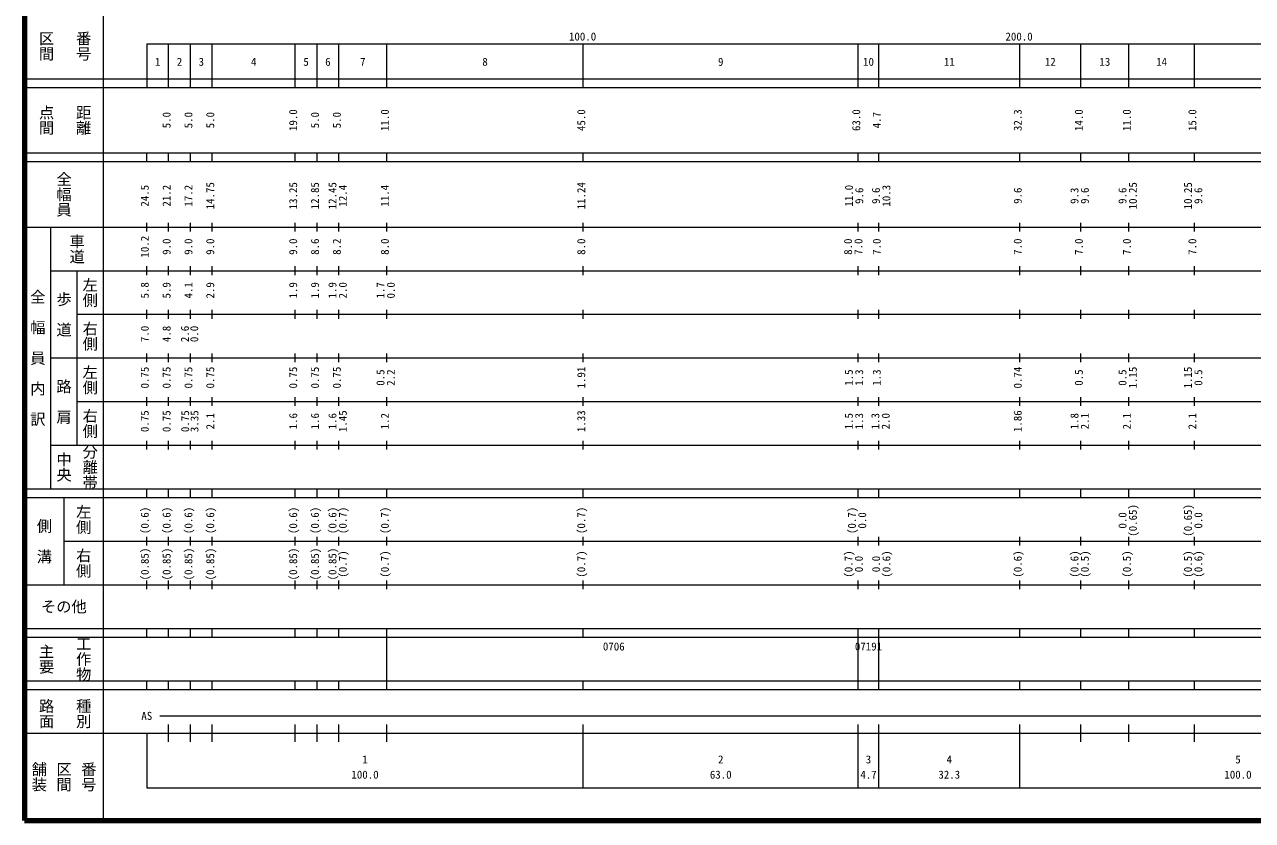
# Model space of a CAD drawing. Units: millimetres on the paper, enlarged 1000 times. Extents: x 40000 to 680000, y 20000 to 380000.
# Drawn here: x 40000 to 321313, y 20000 to 202409 of the extents above; entities that cross this region are included whole.
import ezdxf
from ezdxf.enums import TextEntityAlignment as Align

# ---------------------------------------------------------------- set-up
doc = ezdxf.new("R2010")
doc.units = ezdxf.units.MM
doc.header["$LTSCALE"] = 1000
doc.layers.add('M-TTL', color=2, linetype='Continuous', lineweight=140)
doc.layers.add('M-TTL-BAND', color=7, linetype='Continuous', lineweight=13)
doc.styles.add('@ＭＳ ゴシック', font='')
doc.styles.add('ＭＳ ゴシック', font='')
doc.styles.get('@ＭＳ ゴシック').set_extended_font_data('@MS Gothic')
doc.styles.get('ＭＳ ゴシック').set_extended_font_data('MS Gothic')

msp = doc.modelspace()

# ---------------------------------------------------------------- linework, layer by layer
at = {"layer": 'M-TTL'}
for p, q in [((40000, 380000), (40000, 20000)), ((40000, 20000), (680000, 20000))]:
    msp.add_line(p, q, dxfattribs=at)
at = {"layer": 'M-TTL-BAND'}
for p, q in [((58000, 370000), (58000, 20000)), ((68000, 198000), (579000, 198000)), ((68000, 198000), (68000, 188000)), ((73000, 188000), (73000, 198000)), ((78000, 188000), (78000, 198000)), ((83000, 188000), (83000, 198000)), ((102000, 188000), (102000, 198000)), ((107000, 188000), (107000, 198000)), ((112000, 188000), (112000, 198000)), ((123000, 188000), (123000, 198000)), ((168000, 188000), (168000, 198000)), ((231000, 188000), (231000, 198000)), ((235700, 188000), (235700, 198000)), ((268000, 188000), (268000, 198000)), ((282000, 188000), (282000, 198000)), ((293000, 188000), (293000, 198000)), ((308000, 188000), (308000, 198000)), ((40000, 190000), (579000, 190000)), ((40000, 188000), (579000, 188000)), ((40000, 173000), (579000, 173000)), ((68000, 171000), (68000, 173000)), ((73000, 171000), (73000, 173000)), ((78000, 171000), (78000, 173000)), ((83000, 171000), (83000, 173000)), ((102000, 171000), (102000, 173000)), ((107000, 171000), (107000, 173000)), ((112000, 171000), (112000, 173000)), ((123000, 171000), (123000, 173000)), ((168000, 171000), (168000, 173000)), ((231000, 171000), (231000, 173000)), ((235700, 171000), (235700, 173000)), ((268000, 171000), (268000, 173000)), ((282000, 171000), (282000, 173000)), ((293000, 171000), (293000, 173000)), ((308000, 171000), (308000, 173000)), ((40000, 171000), (579000, 171000)), ((40000, 156000), (579000, 156000)), ((46000, 96000), (46000, 156000)), ((68000, 155000), (68000, 157000)), ((73000, 155000), (73000, 157000)), ((78000, 155000), (78000, 157000)), ((83000, 155000), (83000, 157000)), ((102000, 155000), (102000, 157000)), ((107000, 155000), (107000, 157000)), ((112000, 155000), (112000, 157000)), ((123000, 155000), (123000, 157000)), ((168000, 155000), (168000, 157000)), ((231000, 155000), (231000, 157000)), ((235700, 155000), (235700, 157000)), ((268000, 155000), (268000, 157000)), ((282000, 155000), (282000, 157000)), ((293000, 155000), (293000, 157000)), ((308000, 155000), (308000, 157000)), ((68000, 145000), (68000, 147000)), ((73000, 145000), (73000, 147000)), ((78000, 145000), (78000, 147000)), ((83000, 145000), (83000, 147000)), ((102000, 145000), (102000, 147000)), ((107000, 145000), (107000, 147000)), ((112000, 145000), (112000, 147000)), ((123000, 145000), (123000, 147000)), ((168000, 145000), (168000, 147000)), ((231000, 145000), (231000, 147000)), ((235700, 145000), (235700, 147000)), ((268000, 145000), (268000, 147000)), ((282000, 145000), (282000, 147000)), ((293000, 145000), (293000, 147000)), ((308000, 145000), (308000, 147000)), ((46000, 146000), (579000, 146000)), ((52000, 146000), (52000, 106000)), ((52000, 136000), (579000, 136000)), ((68000, 135000), (68000, 137000)), ((73000, 135000), (73000, 137000)), ((78000, 135000), (78000, 137000)), ((83000, 135000), (83000, 137000)), ((102000, 135000), (102000, 137000)), ((107000, 135000), (107000, 137000)), ((112000, 135000), (112000, 137000)), ((123000, 135000), (123000, 137000)), ((168000, 135000), (168000, 137000)), ((231000, 135000), (231000, 137000)), ((235700, 135000), (235700, 137000)), ((268000, 135000), (268000, 137000)), ((282000, 135000), (282000, 137000)), ((293000, 135000), (293000, 137000)), ((308000, 135000), (308000, 137000)), ((68000, 125000), (68000, 127000)), ((73000, 125000), (73000, 127000)), ((78000, 125000), (78000, 127000)), ((83000, 125000), (83000, 127000)), ((102000, 125000), (102000, 127000)), ((107000, 125000), (107000, 127000)), ((112000, 125000), (112000, 127000)), ((123000, 125000), (123000, 127000)), ((168000, 125000), (168000, 127000)), ((231000, 125000), (231000, 127000)), ((235700, 125000), (235700, 127000)), ((268000, 125000), (268000, 127000)), ((282000, 125000), (282000, 127000)), ((293000, 125000), (293000, 127000)), ((308000, 125000), (308000, 127000)), ((46000, 126000), (579000, 126000)), ((52000, 116000), (579000, 116000)), ((68000, 115000), (68000, 117000)), ((73000, 115000), (73000, 117000)), ((78000, 115000), (78000, 117000)), ((83000, 115000), (83000, 117000)), ((102000, 115000), (102000, 117000)), ((107000, 115000), (107000, 117000)), ((112000, 115000), (112000, 117000)), ((123000, 115000), (123000, 117000)), ((168000, 115000), (168000, 117000)), ((231000, 115000), (231000, 117000)), ((235700, 115000), (235700, 117000)), ((268000, 115000), (268000, 117000)), ((282000, 115000), (282000, 117000)), ((293000, 115000), (293000, 117000)), ((308000, 115000), (308000, 117000)), ((68000, 105000), (68000, 107000)), ((73000, 105000), (73000, 107000)), ((78000, 105000), (78000, 107000)), ((83000, 105000), (83000, 107000)), ((102000, 105000), (102000, 107000)), ((107000, 105000), (107000, 107000)), ((112000, 105000), (112000, 107000)), ((123000, 105000), (123000, 107000)), ((168000, 105000), (168000, 107000)), ((231000, 105000), (231000, 107000)), ((235700, 105000), (235700, 107000)), ((268000, 105000), (268000, 107000)), ((282000, 105000), (282000, 107000)), ((293000, 105000), (293000, 107000)), ((308000, 105000), (308000, 107000)), ((46000, 106000), (579000, 106000)), ((40000, 96000), (579000, 96000)), ((68000, 94000), (68000, 96000)), ((73000, 94000), (73000, 96000)), ((78000, 94000), (78000, 96000)), ((83000, 94000), (83000, 96000)), ((102000, 94000), (102000, 96000)), ((107000, 94000), (107000, 96000)), ((112000, 94000), (112000, 96000)), ((123000, 94000), (123000, 96000)), ((168000, 94000), (168000, 96000)), ((231000, 94000), (231000, 96000)), ((235700, 94000), (235700, 96000)), ((268000, 94000), (268000, 96000)), ((282000, 94000), (282000, 96000)), ((293000, 94000), (293000, 96000)), ((308000, 94000), (308000, 96000)), ((40000, 94000), (579000, 94000)), ((49000, 94000), (49000, 74000)), ((68000, 83000), (68000, 85000)), ((73000, 83000), (73000, 85000)), ((78000, 83000), (78000, 85000)), ((83000, 83000), (83000, 85000)), ((102000, 83000), (102000, 85000)), ((107000, 83000), (107000, 85000)), ((112000, 83000), (112000, 85000)), ((123000, 83000), (123000, 85000)), ((168000, 83000), (168000, 85000)), ((231000, 83000), (231000, 85000)), ((235700, 83000), (235700, 85000)), ((268000, 83000), (268000, 85000)), ((282000, 83000), (282000, 85000)), ((293000, 83000), (293000, 85000)), ((308000, 83000), (308000, 85000)), ((49000, 84000), (579000, 84000)), ((40000, 74000), (579000, 74000)), ((68000, 73000), (68000, 75000)), ((73000, 73000), (73000, 75000)), ((78000, 73000), (78000, 75000)), ((83000, 73000), (83000, 75000)), ((102000, 73000), (102000, 75000)), ((107000, 73000), (107000, 75000)), ((112000, 73000), (112000, 75000)), ((123000, 73000), (123000, 75000)), ((168000, 73000), (168000, 75000)), ((231000, 73000), (231000, 75000)), ((235700, 73000), (235700, 75000)), ((268000, 73000), (268000, 75000)), ((282000, 73000), (282000, 75000)), ((293000, 73000), (293000, 75000)), ((308000, 73000), (308000, 75000)), ((40000, 64000), (579000, 64000)), ((40000, 62000), (579000, 62000)), ((68000, 62000), (68000, 64000)), ((73000, 62000), (73000, 64000)), ((78000, 62000), (78000, 64000)), ((83000, 62000), (83000, 64000)), ((102000, 62000), (102000, 64000)), ((107000, 62000), (107000, 64000)), ((112000, 62000), (112000, 64000)), ((123000, 62000), (123000, 64000)), ((123000, 52000), (123000, 62000)), ((168000, 62000), (168000, 64000)), ((231000, 62000), (231000, 64000)), ((231000, 52000), (231000, 62000)), ((235700, 62000), (235700, 64000)), ((235700, 52000), (235700, 62000)), ((268000, 62000), (268000, 64000)), ((282000, 62000), (282000, 64000)), ((293000, 62000), (293000, 64000)), ((308000, 62000), (308000, 64000)), ((40000, 52000), (579000, 52000)), ((68000, 50000), (68000, 52000)), ((73000, 50000), (73000, 52000)), ((78000, 50000), (78000, 52000)), ((83000, 50000), (83000, 52000)), ((102000, 50000), (102000, 52000)), ((107000, 50000), (107000, 52000)), ((112000, 50000), (112000, 52000)), ((123000, 50000), (123000, 52000)), ((168000, 50000), (168000, 52000)), ((231000, 50000), (231000, 52000)), ((235700, 50000), (235700, 52000)), ((268000, 50000), (268000, 52000)), ((282000, 50000), (282000, 52000)), ((293000, 50000), (293000, 52000)), ((308000, 50000), (308000, 52000)), ((40000, 50000), (579000, 50000)), ((71000, 44000), (499000, 44000)), ((40000, 40000), (579000, 40000)), ((68000, 40000), (68000, 27500)), ((73000, 38000), (73000, 42000)), ((78000, 38000), (78000, 42000)), ((83000, 38000), (83000, 42000)), ((102000, 38000), (102000, 42000)), ((107000, 38000), (107000, 42000)), ((112000, 38000), (112000, 42000)), ((123000, 38000), (123000, 42000)), ((168000, 27500), (168000, 42000)), ((231000, 27500), (231000, 42000)), ((235700, 27500), (235700, 42000)), ((268000, 27500), (268000, 42000)), ((282000, 38000), (282000, 42000)), ((293000, 38000), (293000, 42000)), ((308000, 38000), (308000, 42000)), ((68000, 27500), (579000, 27500))]:
    msp.add_line(p, q, dxfattribs=at)

# ---------------------------------------------------------------- texts
at = {"layer": 'M-TTL-BAND', "style": '@ＭＳ ゴシック'}
for s, p in [('区間', (45000, 197500)), ('番号', (53500, 197500)), ('点間', (45000, 180500)), ('距離', (53500, 180500)), ('全幅員', (49000, 163500)), ('車道', (52000, 151000)), ('左側', (55000, 141000)), ('全\u3000幅\u3000員\u3000内\u3000訳', (43000, 126000)), ('歩\u3000道', (49000, 136000)), ('右側', (55000, 131000)), ('左側', (55000, 121000)), ('路\u3000肩', (49000, 116000)), ('右側', (55000, 111000)), ('中央', (49000, 101000)), ('分離帯', (55000, 101000)), ('左側', (53500, 89000)), ('側\u3000溝', (44500, 84000)), ('右側', (53500, 79000)), ('主要', (45000, 57000)), ('工作物', (53500, 57000)), ('路面', (45000, 44500)), ('種別', (53500, 44500)), ('舗装', (43333, 30000)), ('区間', (49000, 30000)), ('番号', (54667, 30000))]:
    msp.add_text(s, height=2566, rotation=270, dxfattribs=at).set_placement(p, align=Align.MIDDLE_CENTER)
at = {"layer": 'M-TTL-BAND', "style": 'ＭＳ ゴシック'}
for s, p in [('100.0', (167844, 198195)), ('200.0', (267844, 198195)), ('1', (70500, 192405)), ('2', (75500, 192405)), ('3', (80500, 192405)), ('4', (92500, 192405)), ('5', (104500, 192405)), ('6', (109500, 192405)), ('7', (117500, 192405)), ('8', (145500, 192405)), ('9', (199500, 192405)), ('10', (233350, 192405)), ('11', (251850, 192405)), ('12', (275000, 192405)), ('13', (287500, 192405)), ('14', (300500, 192405)), ('07191', (233350, 58405)), ('AS', (68000, 42500)), ('1', (118000, 32523)), ('2', (199500, 32523)), ('3', (233350, 32523)), ('4', (251850, 32523)), ('5', (318000, 32523)), ('100.0', (118000, 29033)), ('63.0', (199500, 29033)), ('4.7', (233350, 29033)), ('32.3', (251850, 29033)), ('100.0', (318000, 29033))]:
    msp.add_text(s, height=1833, dxfattribs=at).set_placement(p, align=Align.BOTTOM_CENTER)
for s, p in [('19.0', (103000, 180500)), ('11.0', (124000, 180500)), ('45.0', (169000, 180500)), ('63.0', (232000, 180500)), ('14.0', (283000, 180500)), ('11.0', (294000, 180500)), ('15.0', (309000, 180500)), ('5.0', (74000, 180500)), ('5.0', (79000, 180500)), ('5.0', (84000, 180500)), ('5.0', (108000, 180500)), ('5.0', (113000, 180500)), ('4.7', (236700, 180500)), ('32.3', (269000, 180500)), ('14.75', (84000, 163174)), ('13.25', (103000, 163174)), ('12.85', (108000, 163174)), ('12.45', (112000, 163174)), ('11.24', (169000, 163174)), ('10.25', (295370, 163174)), ('10.25', (308000, 163174)), ('24.5', (69000, 163174)), ('21.2', (74000, 163174)), ('17.2', (79000, 163174)), ('12.4', (114370, 163174)), ('11.4', (124000, 163174)), ('11.0', (230328, 163174)), ('9.6', (232698, 163174)), ('9.6', (236529, 163174)), ('10.3', (238899, 163174)), ('9.6', (269000, 163174)), ('9.3', (282000, 163174)), ('9.6', (284370, 163174)), ('9.6', (293000, 163174)), ('9.6', (310370, 163174)), ('10.2', (69000, 151500)), ('9.0', (74000, 151500)), ('9.0', (79000, 151500)), ('9.0', (84000, 151500)), ('9.0', (103000, 151500)), ('8.6', (108000, 151500)), ('8.2', (113000, 151500)), ('8.0', (124000, 151500)), ('8.0', (169000, 151500)), ('8.0', (230131, 151500)), ('7.0', (232501, 151500)), ('7.0', (236700, 151500)), ('7.0', (269000, 151500)), ('7.0', (283000, 151500)), ('7.0', (294000, 151500)), ('7.0', (309000, 151500)), ('5.8', (69000, 141500)), ('5.9', (74000, 141500)), ('4.1', (79000, 141500)), ('2.9', (84000, 141500)), ('1.9', (103000, 141500)), ('1.9', (108000, 141500)), ('1.9', (112000, 141500)), ('2.0', (114370, 141500)), ('1.7', (123000, 141500)), ('0.0', (125370, 141500)), ('7.0', (69000, 131500)), ('4.8', (74000, 131500)), ('2.6', (78201, 131500)), ('0.0', (80332, 131500)), ('0.75', (69000, 121500)), ('0.75', (74000, 121500)), ('0.75', (79000, 121500)), ('0.75', (84000, 121500)), ('0.75', (103000, 121500)), ('0.75', (108000, 121500)), ('0.75', (113000, 121500)), ('1.91', (169000, 121500)), ('0.74', (269000, 121500)), ('1.15', (295370, 121500)), ('1.15', (308000, 121500)), ('0.5', (123000, 121500)), ('2.2', (125370, 121500)), ('1.5', (230305, 121500)), ('1.3', (232675, 121500)), ('1.3', (236700, 121500)), ('0.5', (283000, 121500)), ('0.5', (293000, 121500)), ('0.5', (310370, 121500)), ('0.75', (69000, 111500)), ('0.75', (74000, 111500)), ('0.75', (78249, 111500)), ('3.35', (80381, 111500)), ('2.1', (84000, 111500)), ('1.6', (103000, 111500)), ('1.6', (108000, 111500)), ('1.6', (112000, 111500)), ('1.45', (114370, 111500)), ('1.2', (124000, 111500)), ('1.33', (169000, 111500)), ('1.5', (230292, 111500)), ('1.3', (232662, 111500)), ('1.3', (236374, 111500)), ('2.0', (238744, 111500)), ('1.86', (269000, 111500)), ('1.8', (282000, 111500)), ('2.1', (284370, 111500)), ('2.1', (294000, 111500)), ('2.1', (309000, 111500)), ('(0.6)', (69000, 88764)), ('(0.6)', (74000, 88764)), ('(0.6)', (79000, 88764)), ('(0.6)', (84000, 88764)), ('(0.6)', (103000, 88764)), ('(0.6)', (108000, 88764)), ('(0.6)', (112000, 88764)), ('(0.7)', (114370, 88764)), ('(0.7)', (124000, 88764)), ('(0.7)', (169000, 88764)), ('(0.7)', (231000, 88764)), ('0.0', (233370, 88764)), ('0.0', (293000, 88764)), ('(0.65)', (295370, 88764)), ('(0.65)', (308000, 88764)), ('0.0', (310370, 88764)), ('(0.85)', (69000, 78764)), ('(0.85)', (74000, 78764)), ('(0.85)', (79000, 78764)), ('(0.85)', (84000, 78764)), ('(0.85)', (103000, 78764)), ('(0.85)', (108000, 78764)), ('(0.85)', (112000, 78764)), ('(0.7)', (114370, 78764)), ('(0.7)', (124000, 78764)), ('(0.7)', (169000, 78764)), ('(0.7)', (230231, 78764)), ('0.0', (232601, 78764)), ('0.0', (236550, 78764)), ('(0.6)', (238920, 78764)), ('(0.6)', (269000, 78764)), ('(0.6)', (282000, 78764)), ('(0.5)', (284370, 78764)), ('(0.5)', (294000, 78764)), ('(0.5)', (308000, 78764)), ('(0.6)', (310370, 78764))]:
    msp.add_text(s, height=1833, rotation=90, dxfattribs=at).set_placement(p, align=Align.BOTTOM_CENTER)
msp.add_text('その他', height=2566, dxfattribs=at).set_placement((49000, 69000), align=Align.MIDDLE_CENTER)
msp.add_text('0706', height=1833, dxfattribs=at).set_placement((172500, 58405), align=Align.BOTTOM_LEFT)

doc.saveas('drawing.dxf')
